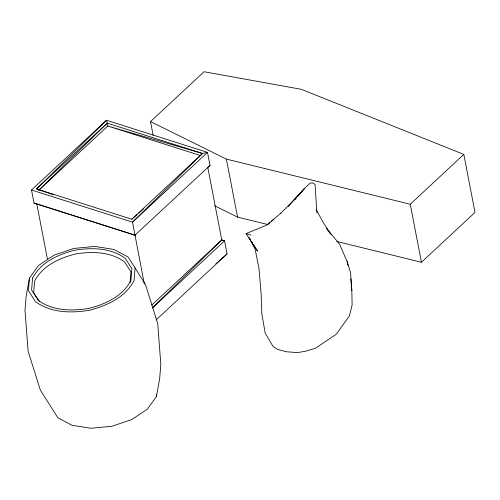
<?xml version="1.0" encoding="UTF-8"?>
<svg xmlns="http://www.w3.org/2000/svg" width="500" height="500" viewBox="0 0 500 500"><rect width="100%" height="100%" fill="white"/><g stroke="black" fill="none" stroke-linecap="round" stroke-linejoin="round"><path stroke-width="0.75" d="M29.45 278.044L28.406 290.731L35.487 301.688C51.175 313.031 71.25 313.281 89.631 310.219C107.175 305.587 125.256 297.469 134.037 280.619L135.081 267.925L128.006 256.975L113.881 249.425L94.869 246.431L73.856 248.444L54.05 255.156L38.45 265.556L29.45 278.044L26.175 295.981L25 310.312L28.106 351.2L40.369 390.131L57.831 417.719L71.95 425.262L90.962 428.263L111.975 426.25L131.788 419.531L147.381 409.137L156.387 396.644L159.656 378.706L160.831 364.381L157.725 323.488L145.463 284.556L135.081 267.925M130.062 282.631L130.944 271.831L124.494 261.844C110.188 251.5 91.875 251.269 75.113 254.062C59.112 258.288 42.625 265.688 34.613 281.062L33.663 292.631L39.312 301.369M156.387 396.644L156.569 394.406M288.412 206.494L294.962 198.494L304.562 188.369L310.244 183.019L312.931 183.012L315.075 184.556L316.869 212.919M295.2 199.494L296.188 198.319M298.156 195.981L300.131 193.637M301.112 192.463L304.562 188.369L294.194 200.031L280.531 213.394M134.944 235.206L210.025 165.438L207.512 152.381L202.481 153.456L132.525 222.156L144.35 284.056M38.769 190.2L107.244 123.144L106.5 120.231L31.506 190.006L34.025 203.062L135.037 235.206L34.025 203.062M152.338 307.913L221.756 239.944L207.794 167.425L210.025 165.438M268.344 224.244L269.994 222.706M271.65 221.169L273.85 219.119M31.506 190.006L132.525 222.156L207.512 152.381L106.5 120.231L36.538 188.931L131.781 219.244L202.481 153.456L107.244 123.144L36.538 188.931L53.487 194.806M38.806 190.244L107.8 126.044L107.244 123.144M153.156 135.319L150.512 121.581L204.075 71.737L301.375 89.325L463.825 154.406L475 212.419L421.438 262.256L336.688 241.45M151.756 305.075L221.756 239.944L224.55 240.856L227.062 253.906L156.05 319.981M152.4 307.987L224.55 240.856L221.581 239.906M150.512 121.581L226.381 159.1L410.262 204.244L463.825 154.406M131.781 219.244L137.037 214.606M138.787 213.056L143.463 208.938M215.994 263.681L227.062 253.906M280.963 213.125L266.562 225.181L246.081 233.606L257.444 251.069L253.487 244.569M214.587 205.756L237.556 217.119L267.825 224.544M250.912 235.144L246.081 233.606M202.481 153.456L107.8 126.044L200.812 155.644M329.994 233.306L326.475 228.3L339.619 244.281L347.175 261.694L350.581 272.538L351.819 290.487L352.119 305.087L349.369 315.969L336.256 334.25L315.544 348.231L305.194 351.3L297.475 352.606L286.337 351.756L277.856 349.519L273.006 346.394L265.219 333.162L261.85 314.081L261.156 294.181L258.988 268.519L255.1 249.088L248.962 237.562M331.044 234.513L323.55 223.131L316.331 209.788M249.531 238.069L250.325 239.369M251.513 241.319L252.7 243.269M347.962 265.413L347.175 261.694L347.544 263.962M350.8 278.806L351.819 290.487L351.206 286.7M410.262 204.244L421.438 262.256M226.381 159.1L237.556 217.119M36.819 203.975L47.55 259.7M32.581 278.125L31.6 290.05L38.256 300.344C53.006 311.012 71.881 311.244 89.162 308.369C105.65 304.012 122.65 296.381 130.906 280.538L131.888 268.612L125.231 258.312C110.487 247.65 91.613 247.413 74.331 250.294C57.838 254.65 40.844 262.275 32.581 278.125"/></g></svg>
